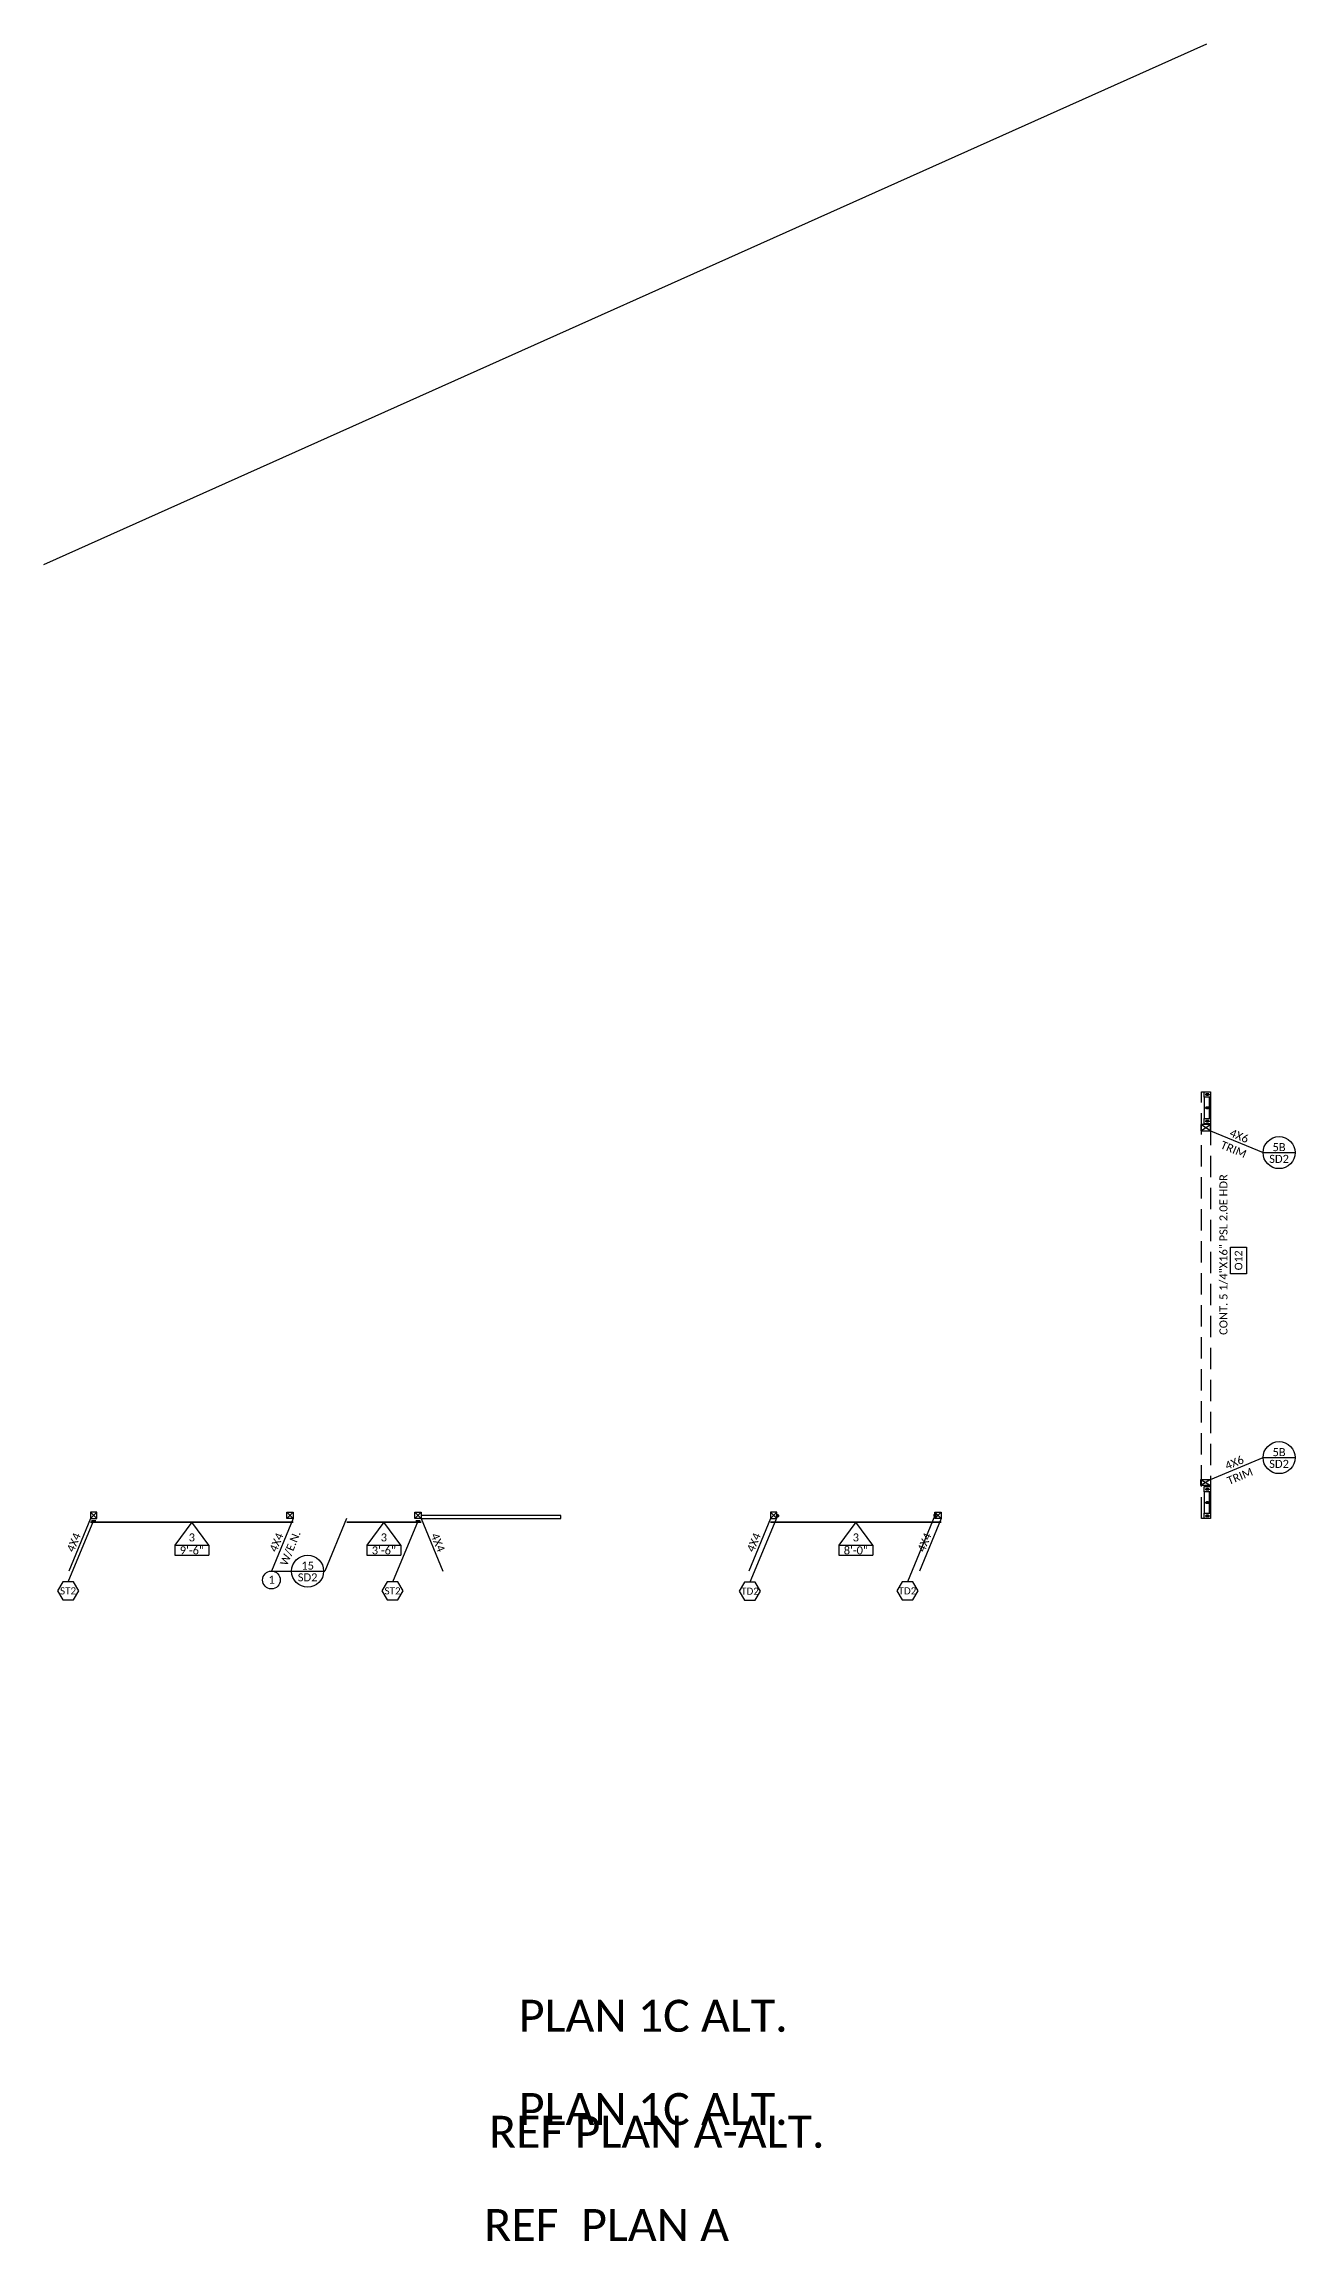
# Model space of a CAD drawing. Header units: inches. Extents: x -4772 to 8114, y -459 to 2752.
# Drawn here: x 7410 to 8114, y 1503 to 2739 of the extents above; entities that cross this region are included whole.
import ezdxf
from ezdxf.enums import TextEntityAlignment as Align

# ---------------------------------------------------------------- set-up
doc = ezdxf.new("R2010")
doc.units = ezdxf.units.IN
doc.header["$LTSCALE"] = 24
doc.header["$MEASUREMENT"] = 0
for name, pattern in [('DASHDOT2', [12.7, 6.35, -3.175, 0, -3.175]), ('DASHED', [0.75, 0.5, -0.25]), ('DASHED2', [0.375, 0.25, -0.125])]:
    doc.linetypes.add(name, pattern=pattern)
for name, color, linetype in [('FNDN_TEXT', 2, 'Continuous'), ('FRAME_DROP', 5, 'DASHED'), ('FRAME_HDR', 70, 'Continuous'), ('FRAME_POST', 4, 'Continuous'), ('FRAME_SWALL', 3, 'SWALL'), ('FRAME_SWTXT', 2, 'Continuous'), ('FRAME_TEXT', 2, 'Continuous')]:
    doc.layers.add(name, color=color, linetype=linetype)
doc.styles.add('ARC-TEXT', font='CALIBRI.TTF', dxfattribs={"height": 4.5})
doc.linetypes.add('SWALL', pattern='A,0.25,0.25,["//",ARC-TEXT,S=0.015,R=0,X=0.01,Y=0.01],0.25', length=0.75)

# ---------------------------------------------------------------- blocks, each defined once
blk = doc.blocks.new('TEC_BM')
blk.add_lwpolyline([(-7.5, 4.5), (7.5, 4.5), (7.5, -4.5), (-7.5, -4.5), (-7.5, 4.5)])
at = {"style": 'ARC-TEXT', "width": 1.00018}
blk.add_attdef('BM', text='', height=4.27, dxfattribs=at).set_placement((0, 0), align=Align.MIDDLE_CENTER)
blk = doc.blocks.new('*U185')
for p, q in [((0, 5.5), (0, 0)), ((3.5, 5.5), (0, 5.5)), ((0, 0), (3.5, 0)), ((3.5, 0), (3.5, 5.5))]:
    blk.add_line(p, q)
at = {"color": 1}
for p, q in [((0, 5.5), (3.5, 0)), ((0, 0), (3.5, 5.5))]:
    blk.add_line(p, q, dxfattribs=at)
blk = doc.blocks.new('TEC_DET')
blk.add_line((-9, 0), (9, 0))
blk.add_circle((0, 0), 9)
at = {"style": 'ARC-TEXT'}
for tag, p in [('NUM', (0, 3.1)), ('SHT', (0, -3.5))]:
    blk.add_attdef(tag, text='', height=4.5, dxfattribs=at).set_placement(p, align=Align.MIDDLE_CENTER)
blk = doc.blocks.new('*U186')
for p, q in [((-3.5, 0), (-3.5, 5.5)), ((-3.5, 5.5), (0, 5.5)), ((0, 0), (-3.5, 0)), ((0, 5.5), (0, 0))]:
    blk.add_line(p, q)
at = {"color": 1}
for p, q in [((0, 5.5), (-3.5, 0)), ((0, 0), (-3.5, 5.5))]:
    blk.add_line(p, q, dxfattribs=at)
blk = doc.blocks.new('*U206')
for p, q in [((0, 3.5), (0, 0)), ((3.5, 3.5), (0, 3.5)), ((0, 0), (3.5, 0)), ((3.5, 0), (3.5, 3.5))]:
    blk.add_line(p, q)
at = {"color": 1}
for p, q in [((0, 3.5), (3.5, 0)), ((0, 0), (3.5, 3.5))]:
    blk.add_line(p, q, dxfattribs=at)
blk = doc.blocks.new('*U205')
for p, q in [((-3.5, 0), (-3.5, 3.5)), ((-3.5, 3.5), (0, 3.5)), ((0, 0), (-3.5, 0)), ((0, 3.5), (0, 0))]:
    blk.add_line(p, q)
at = {"color": 1}
for p, q in [((0, 3.5), (-3.5, 0)), ((0, 0), (-3.5, 3.5))]:
    blk.add_line(p, q, dxfattribs=at)
blk = doc.blocks.new('*U115')
for p, q in [((13, 9.5), (18.6, 9.5)), ((18.6, -9.5), (18.6, 9.5)), ((13, -9.5), (18.6, -9.5))]:
    blk.add_line(p, q)
at = {"flags": 128}
blk.add_lwpolyline([(13, -9.5), (13, 9.5), (0, 0)], close=True, dxfattribs=at)
at = {"style": 'ARC-TEXT'}
for tag, p in [('NUM', (8.6, 0)), ('LENGTH', (15.9, 0)), ('REF', (21.8, 0))]:
    blk.add_attdef(tag, text='', height=4.5, rotation=90, dxfattribs=at).set_placement(p, align=Align.MIDDLE_CENTER)
blk = doc.blocks.new('*U203')
for p, q in [((0, 3.5), (0, 0)), ((3.5, 3.5), (0, 3.5)), ((0, 0), (3.5, 0)), ((3.5, 0), (3.5, 3.5))]:
    blk.add_line(p, q)
at = {"color": 1}
for p, q in [((0, 3.5), (3.5, 0)), ((0, 0), (3.5, 3.5))]:
    blk.add_line(p, q, dxfattribs=at)
blk = doc.blocks.new('*U124')
for p, q in [((0, -1.2), (0, 1.2)), ((0, 0), (34.7, -14.4))]:
    blk.add_line(p, q)
blk = doc.blocks.new('TEC_HD_F')
blk.add_lwpolyline([(-3, -5), (3, -5), (6, 0), (3, 5), (-3, 5), (-6, 0), (-3, -5)])
at = {"style": 'ARC-TEXT'}
blk.add_attdef('HD', text='', height=4, dxfattribs=at).set_placement((0, 0), align=Align.MIDDLE_CENTER)
blk = doc.blocks.new('*U204')
for p, q in [((-3.5, 0), (-3.5, 3.5)), ((-3.5, 3.5), (0, 3.5)), ((0, 0), (-3.5, 0)), ((0, 3.5), (0, 0))]:
    blk.add_line(p, q)
at = {"color": 1}
for p, q in [((0, 3.5), (-3.5, 0)), ((0, 0), (-3.5, 3.5))]:
    blk.add_line(p, q, dxfattribs=at)
blk = doc.blocks.new('*U123')
for p, q in [((-3.5, 0), (-3.5, 3.5)), ((-3.5, 3.5), (0, 3.5)), ((0, 0), (-3.5, 0)), ((0, 3.5), (0, 0))]:
    blk.add_line(p, q)
at = {"color": 1}
for p, q in [((0, 3.5), (-3.5, 0)), ((0, 0), (-3.5, 3.5))]:
    blk.add_line(p, q, dxfattribs=at)
blk = doc.blocks.new('TEC_KNOTE')
blk.add_circle((0, 0), 5)
at = {"style": 'ARC-TEXT', "width": 1.00018}
blk.add_attdef('NOTE', text='', height=4.5, dxfattribs=at).set_placement((0.1, 0.2), align=Align.MIDDLE_CENTER)
blk = doc.blocks.new('CORE_HD_F')
blk.add_lwpolyline([(-3, -5), (3, -5), (6, 0), (3, 5), (-3, 5), (-6, 0), (-3, -5)])
at = {"style": 'ARC-TEXT'}
blk.add_attdef('HD', text='', height=4, dxfattribs=at).set_placement((0, 0), align=Align.MIDDLE_CENTER)
blk = doc.blocks.new('CORE_HDTAG')
blk.add_line((0, 0), (40.5, 0))
at = {"const_width": 1}
blk.add_lwpolyline([(-0.5, 0, 1), (0.5, 0, 1)], format="xyb", close=True, dxfattribs=at)
blk = doc.blocks.new('*U132')
at = {"color": 3, "linetype": 'Continuous'}
for p, q in [((0, -3.5), (0, 0)), ((0, 0), (3, 0)), ((3, 0), (15, 0)), ((15, 0), (18, 0)), ((18, 0), (18, -3.5)), ((3, -3.5), (0, -3.5)), ((3, -0.8), (15, -0.8)), ((3, -3.5), (15, -3.5)), ((18, -3.5), (15, -3.5))]:
    blk.add_line(p, q, dxfattribs=at)
at = {"color": 3, "linetype": 'DASHED2', "ltscale": 3}
for p, q in [((3, 0), (3, -3.5)), ((15, -3.5), (15, 0))]:
    blk.add_line(p, q, dxfattribs=at)
at = {"color": 1, "linetype": 'DASHDOT2'}
for p, q in [((1.2, -1.7), (0.7, -1.7)), ((1.6, -1.7), (1.4, -1.7)), ((1.5, -1.4), (1.5, -0.4)), ((1.5, -1.9), (1.5, -1.6)), ((1.5, -3), (1.5, -2)), ((2.3, -1.7), (1.8, -1.7)), ((8.7, -1.7), (8.2, -1.7)), ((9.1, -1.7), (8.9, -1.7)), ((9, -1.4), (9, -0.4)), ((9, -1.9), (9, -1.6)), ((9, -3), (9, -2)), ((9.8, -1.7), (9.3, -1.7)), ((16.2, -1.7), (15.7, -1.7)), ((16.6, -1.7), (16.4, -1.7)), ((16.5, -1.4), (16.5, -0.4)), ((16.5, -1.9), (16.5, -1.6)), ((16.5, -3), (16.5, -2)), ((17.3, -1.7), (16.8, -1.7))]:
    blk.add_line(p, q, dxfattribs=at)
at = {"color": 1}
for p, q in [((1.1, -1.3), (1.1, -2.3)), ((1.9, -2.3), (1.9, -1.3)), ((8.6, -1.3), (8.6, -2.3)), ((9.4, -2.3), (9.4, -1.3)), ((16.1, -1.3), (16.1, -2.3)), ((16.9, -2.3), (16.9, -1.3))]:
    blk.add_line(p, q, dxfattribs=at)
for centre, start, end in [((1.5, -1.3), 0, 180), ((1.5, -2.3), 180, 0), ((9, -1.3), 0, 180), ((9, -2.3), 180, 0), ((16.5, -1.3), 0, 180), ((16.5, -2.3), 180, 0)]:
    blk.add_arc(centre, 0.383, start, end, dxfattribs=at)

msp = doc.modelspace()

# ---------------------------------------------------------------- linework, layer by layer
at = {"layer": 'FRAME_DROP'}
msp.add_lwpolyline([(8066.31457, 2149.31243), (8066.31457, 1909.31243), (8061.18957, 1909.31243), (8061.18957, 2149.31243), (8066.31457, 2149.31243)], dxfattribs=at)
at = {"layer": 'FRAME_HDR'}
msp.add_lwpolyline([(7622.32929, 1909.31243), (7700.81457, 1909.31243), (7700.81457, 1911.06243), (7622.32929, 1911.06243), (7622.32929, 1909.31243)], dxfattribs=at)
at = {"layer": 'FRAME_SWALL', "linetype": 'DASHED2', "const_width": 1}
for points in [[(7436.31457, 1907.31243), (7550.32929, 1907.31243)], [(7580.32929, 1907.31243), (7622.32929, 1907.31243)], [(7818.81457, 1907.31243), (7914.81457, 1907.31243)]]:
    msp.add_lwpolyline(points, dxfattribs=at)
at = {"layer": 'FRAME_TEXT'}
for p, q in [((7410.12888, 2445.8696), (8064.23144, 2738.53446)), ((8066.31457, 2127.31243), (8095.87872, 2115.06656)), ((8066.31457, 1931.31243), (8095.87872, 1943.5583)), ((7436.31457, 1909.31243), (7424.0687, 1879.74829)), ((7550.32929, 1909.31243), (7538.08342, 1879.74829)), ((7580.32929, 1909.31243), (7568.08342, 1879.74829)), ((7622.32929, 1909.31243), (7634.57516, 1879.74829)), ((7818.81457, 1909.31243), (7806.5687, 1879.74829)), ((7818.81457, 1912.81243), (7818.81457, 1909.31243)), ((7914.81457, 1909.31243), (7902.5687, 1879.74829)), ((7538.08342, 1879.74829), (7568.08342, 1879.74829))]:
    msp.add_line(p, q, dxfattribs=at)

# ---------------------------------------------------------------- block references
at = {"layer": 'FNDN_TEXT'}
for name, p, rotation in [('*U124', (7438.06457, 1908.31243), 270.0000000000003), ('*U124', (7620.57929, 1908.31243), 270.0000000000021), ('CORE_HDTAG', (7822.77651, 1910.87109), 247.5000000000001), ('CORE_HDTAG', (7911.31457, 1911.06243), 247.5000000000001)]:
    msp.add_blockref(name, p, dxfattribs=dict(at, rotation=rotation))
for name, p, values in [('TEC_HD_F', (7423.70498, 1868.64531), {'HD': 'ST2'}), ('TEC_HD_F', (7606.2197, 1868.64531), {'HD': 'ST2'}), ('CORE_HD_F', (7807.27783, 1868.45397), {'HD': 'TD2'}), ('CORE_HD_F', (7895.81589, 1868.64531), {'HD': 'TD2'})]:
    msp.add_blockref(name, p, dxfattribs=at).add_auto_attribs(values)
at = {"layer": 'FRAME_POST'}
for name, p, rotation in [('*U185', (8066.31457, 2127.31243), 90), ('*U186', (8066.31457, 1931.31243), 89.99999999998515), ('*U123', (7550.32929, 1909.31243), 359.9999999963471)]:
    msp.add_blockref(name, p, dxfattribs=dict(at, rotation=rotation))
for name, p in [('*U203', (7436.31457, 1909.31243)), ('*U204', (7622.32929, 1909.31243)), ('*U206', (7818.81457, 1909.31243)), ('*U205', (7914.81457, 1909.31243))]:
    msp.add_blockref(name, p, dxfattribs=at)
at = {"layer": 'FRAME_SWALL', "rotation": 270}
for p in [(8066.31457, 2149.31243), (8066.31457, 1927.31243)]:
    msp.add_blockref('*U132', p, dxfattribs=at)
at = {"layer": 'FRAME_SWTXT'}
for p, rotation, values in [((7493.32193, 1907.31243), 270, {'NUM': '3', 'LENGTH': '9\'-6"'}), ((7601.32929, 1907.31243), 270.0000000000019, {'NUM': '3', 'LENGTH': '3\'-6"'}), ((7866.81457, 1907.31243), 270, {'NUM': '3', 'LENGTH': '8\'-0"'})]:
    msp.add_blockref('*U115', p, dxfattribs=dict(at, rotation=rotation)).add_auto_attribs(values)
at = {"layer": 'FRAME_TEXT'}
for name, p, values in [('TEC_DET', (8104.87872, 2115.06656), {'NUM': '5B', 'SHT': 'SD2'}), ('TEC_DET', (8104.87872, 1943.5583), {'NUM': '5B', 'SHT': 'SD2'}), ('TEC_KNOTE', (7538.08342, 1874.74829), {'NOTE': '1'}), ('TEC_DET', (7558.46081, 1879.74829), {'NUM': '15', 'SHT': 'SD2'})]:
    msp.add_blockref(name, p, dxfattribs=at).add_auto_attribs(values)
at = {"layer": 'FRAME_TEXT', "rotation": 90}
msp.add_blockref('TEC_BM', (8082.07722, 2054.49992), dxfattribs=at).add_auto_attribs({'BM': 'O12'})

# ---------------------------------------------------------------- texts
at = {"layer": 'FNDN_TEXT', "style": 'ARC-TEXT'}
for s, p in [('PLAN 1C ALT.', (7677.22666, 1568.26286)), ('REF  PLAN A', (7657.78849, 1503.02648))]:
    msp.add_text(s, height=18, dxfattribs=at).set_placement(p)
at = {"layer": 'FRAME_TEXT', "style": 'ARC-TEXT'}
for s, rotation, p in [('4X6', 337.5, (8081.09664, 2121.1895)), ('TRIM', 337.5, (8077.93951, 2113.56749)), ('CONT. 5 1/4"X16" PSL 2.0E HDR', 90, (8077.19408, 2057.75283)), ('4X6', 22.5, (8081.09664, 1937.43537)), ('TRIM', 22.5, (8084.25378, 1929.81336)), ('4X4', 67.5, (7430.19164, 1894.53036)), ('4X4', 67.5, (7544.20636, 1894.53036)), ('W/E.N.', 67.5, (7552.02312, 1891.29255)), ('4X4', 292.5, (7628.4668, 1894.49518)), ('4X4', 67.5, (7812.69164, 1894.53036)), ('4X4', 67.5, (7908.69164, 1894.53036))]:
    msp.add_text(s, height=4.5, rotation=rotation, dxfattribs=at).set_placement(p, align=Align.BOTTOM_CENTER)
for s, p in [('PLAN 1C ALT.', (7677.22666, 1620.70125)), ('REF PLAN A-ALT.', (7660.45823, 1555.46486))]:
    msp.add_text(s, height=18, dxfattribs=at).set_placement(p)

doc.saveas('drawing.dxf')
